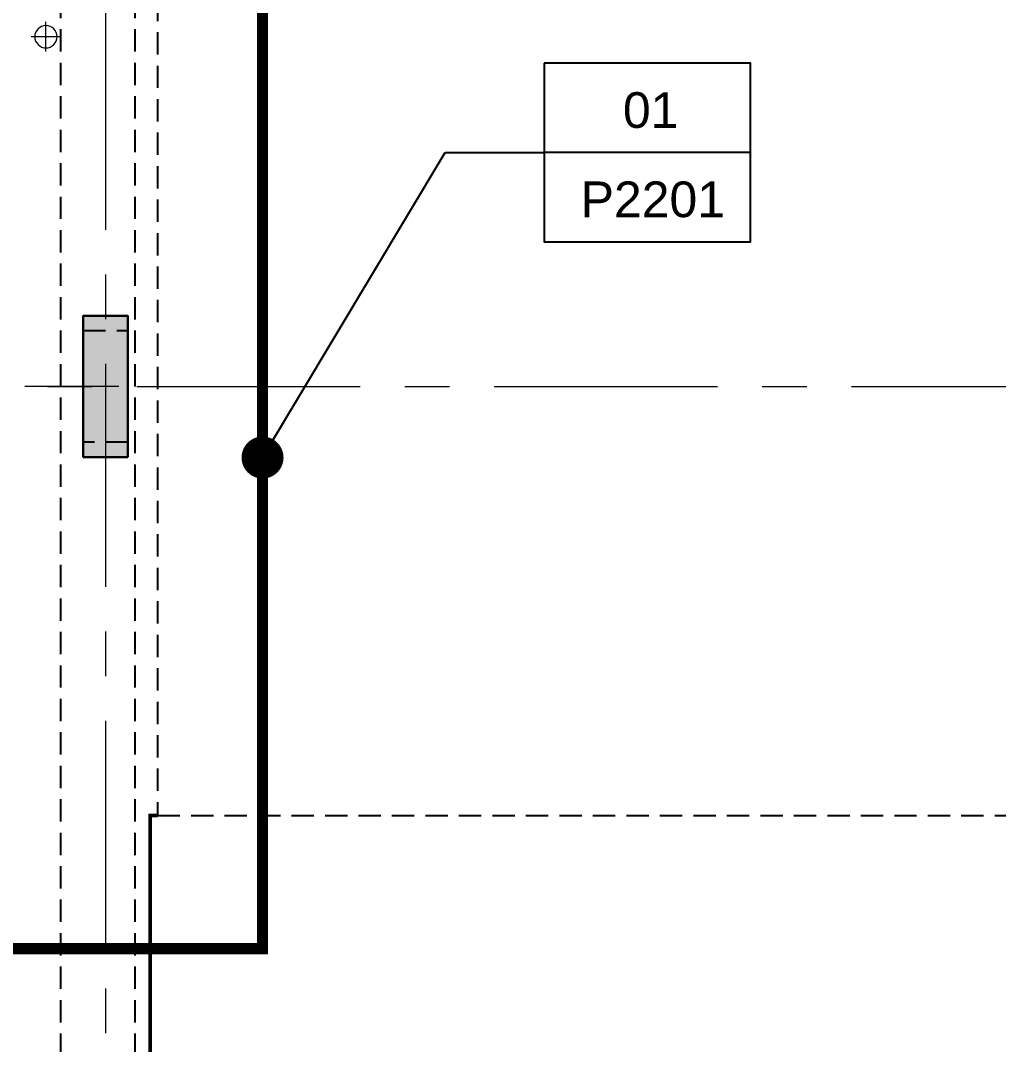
# Model space of a CAD drawing. Header units: inches. Extents: x -26500 to -19632, y -3347 to 2257.
# Drawn here: x -23243.9 to -22981, y 490.2 to 765.5 of the extents above; entities that cross this region are included whole.
import ezdxf
from ezdxf.enums import TextEntityAlignment as Align

# ---------------------------------------------------------------- set-up
doc = ezdxf.new("R2010")
doc.units = ezdxf.units.IN
doc.header["$LTSCALE"] = 48
doc.header["$MEASUREMENT"] = 0
for name, pattern in [('A105$0$CENTER', [2, 1.25, -0.25, 0.25, -0.25]), ('DASHED2', [0.375, 0.25, -0.125]), ('NB - 9th floor_plan$0$HIDDEN2', [0.1875, 0.125, -0.0625])]:
    doc.linetypes.add(name, pattern=pattern)
for name, color, linetype in [('A-Detl-Iden', 5, 'Continuous'), ('A105$0$A-ANNO-PATT-1-5', 8, 'Continuous'), ('A105$0$A-COLS-COL1-5', 8, 'Continuous'), ('A105$0$A-FLOR-SLEEVE', 8, 'Continuous'), ('A105$0$A-GRID-COLS', 8, 'Continuous'), ('A105$0$A-GRID-GRDP0-15', 8, 'Continuous'), ('G-Anno', 6, 'Continuous'), ('NB - 9th floor_plan$0$stcbeams', 1, 'NB - 9th floor_plan$0$HIDDEN2'), ('NB - 9th floor_plan$0$STCCOLS1', 1, 'NB - 9th floor_plan$0$HIDDEN2'), ('NB - 9th floor_plan$0$STPJ', 1, 'NB - 9th floor_plan$0$HIDDEN2'), ('NB - 9th floor_plan$0$STSLABEDGE', 1, 'NB - 9th floor_plan$0$HIDDEN2'), ('P-Anno-Symb', 6, 'Continuous'), ('XREF', 7, 'Continuous')]:
    doc.layers.add(name, color=color, linetype=linetype)
doc.styles.add('P-00-', font='arial.ttf')
doc.styles.add('P10', font='arial.ttf', dxfattribs={"height": 0.1})
doc.dimstyles.new('Standard_96_1', dxfattribs={"dimscale": 96, "dimtxt": 0.09375, "dimasz": 0.1175, "dimexe": 0.18, "dimexo": 0.0625, "dimgap": 0.03125, "dimtad": 0, "dimtih": 1, "dimtoh": 1, "dimdec": 4, "dimzin": 0, "dimdsep": 46, "dimlunit": 4, "dimtxsty": 'P-00-', "dimcen": 0.09, "dimclrd": 256, "dimclre": 256, "dimclrt": 256, "dimadec": 0, "dimazin": 0, "dimtfac": 1, "dimtdec": 4, "dimtofl": 0, "dimtmove": 0, "dimatfit": 3, "dimfxl": 1, "dimtolj": 1, "dimtzin": 0, "dimlwd": -1, "dimlwe": -1, "dimarcsym": 0})

# ---------------------------------------------------------------- blocks, each defined once
blk = doc.blocks.new('A$C17A94D00')
at = {"layer": 'G-Anno'}
blk.add_line((55.48, 24), (0, 24), dxfattribs=at)
blk.add_lwpolyline([(0, 48), (0, 0), (55.48, 0), (55.48, 48)], close=True, dxfattribs=at)
at = {"layer": 'G-Anno', "style": 'P10'}
for tag, p in [('01', (28.64, 35.4)), ('2-M1-32', (29.22, 11.4))]:
    blk.add_attdef(tag, text='', height=9.6, dxfattribs=at).set_placement(p, align=Align.MIDDLE)
blk = doc.blocks.new('NB - 9th floor_plan')
at = {"layer": 'NB - 9th floor_plan$0$stcbeams', "transparency": 33554687}
for p, q in [((-23233.02, 379.16), (-23233.02, 1009.17)), ((-23213.02, 379.16), (-23213.02, 1009.17))]:
    blk.add_line(p, q, dxfattribs=at)
at = {"layer": 'NB - 9th floor_plan$0$STCCOLS1', "transparency": 33554687}
blk.add_lwpolyline([(-23215.01, 652.15), (-23227.01, 652.15), (-23227.01, 682.15), (-23215.01, 682.15)], close=True, dxfattribs=at)
at = {"layer": 'NB - 9th floor_plan$0$STPJ', "transparency": 33554687, "const_width": 1}
blk.add_lwpolyline([(-23207.02, 551.78), (-23209.02, 551.78), (-23209.02, -7.4)], dxfattribs=at)
at = {"layer": 'NB - 9th floor_plan$0$STSLABEDGE', "transparency": 33554687}
blk.add_lwpolyline([(-22877.02, 1005.38), (-23207.02, 1005.38), (-23207.02, 551.77), (-22877.02, 551.77)], close=True, dxfattribs=at)
blk = doc.blocks.new('*D805', base_point=(0, 0))
at = {"layer": 'A105$0$A-FLOR-SLEEVE', "linetype": 'Continuous', "lineweight": 0}
for p, q in [((0, -4), (0, 4)), ((4, 0), (-4, 0))]:
    blk.add_line(p, q, dxfattribs=at)
blk = doc.blocks.new('*U804')
at = {"layer": 'A105$0$A-FLOR-SLEEVE', "linetype": 'Continuous', "lineweight": 13, "extrusion": (0, 0, -1)}
blk.add_circle((0, 0), 3, dxfattribs=at)
at = {"layer": 'A105$0$A-FLOR-SLEEVE', "linetype": 'Continuous', "lineweight": 0}
blk.add_blockref('*D805', (0, 0), dxfattribs=at)
blk = doc.blocks.new('A105')
at = {"layer": 'A105$0$A-ANNO-PATT-1-5', "transparency": 33554687, "extrusion": (0, 0, -1)}
blk.add_solid([(23215.0134, 648.1544), (23227.0133, 648.1544), (23215.0134, 686.1544), (23227.0133, 686.1544)], dxfattribs=at)
at = {"layer": 'A105$0$A-COLS-COL1-5', "lineweight": 30, "transparency": 33554687}
blk.add_3dface([(-23215.0134, 648.1544), (-23227.0133, 648.1544), (-23227.0133, 686.1544), (-23215.0134, 686.1544)], dxfattribs=at)
at = {"layer": 'A105$0$A-GRID-COLS', "lineweight": 0, "transparency": 33554687}
blk.add_line((-23217.4113, 667.1574), (-23242.7081, 667.1574), dxfattribs=at)
at = {"layer": 'A105$0$A-GRID-GRDP0-15', "linetype": 'A105$0$CENTER', "lineweight": 0, "transparency": 33554687}
for p, q in [((-23221.0236, 2113.2362), (-23221.0236, -676.9055)), ((-23884.5631, 667.1574), (-20368.7317, 667.1574))]:
    blk.add_line(p, q, dxfattribs=at)
at = {"layer": 'A105$0$A-FLOR-SLEEVE', "lineweight": 13, "transparency": 33554687}
blk.add_blockref('*U804', (-23237.0237, 761.1572), dxfattribs=at)

msp = doc.modelspace()

# ---------------------------------------------------------------- linework, layer by layer
at = {"layer": 'A-Detl-Iden', "linetype": 'DASHED2', "const_width": 3, "flags": 128}
msp.add_lwpolyline([(-23178.81, 1082.8), (-23840.97, 1082.8), (-23840.97, 515.98), (-23178.81, 515.98), (-23178.81, 1082.8)], close=True, dxfattribs=at)

# ---------------------------------------------------------------- block references
at = {"layer": 'G-Anno'}
msp.add_blockref('A$C17A94D00', (-23103.14, 706.05), dxfattribs=at).add_auto_attribs({'2-M1-32': 'P2201', '01': '01'})
at = {"layer": 'XREF', "transparency": 33554467}
msp.add_blockref('A105', (0, 0), dxfattribs=at)
at = {"layer": 'XREF'}
msp.add_blockref('NB - 9th floor_plan', (0, 0), dxfattribs=at)

# ---------------------------------------------------------------- leaders
at = {"layer": 'P-Anno-Symb'}
msp.add_leader([(-23178.81, 648.02), (-23129.69, 730.05), (-23103.14, 730.05)], dimstyle='Standard_96_1', override={"dimldrblk": 'Dot'}, dxfattribs=at)

doc.saveas('drawing.dxf')
